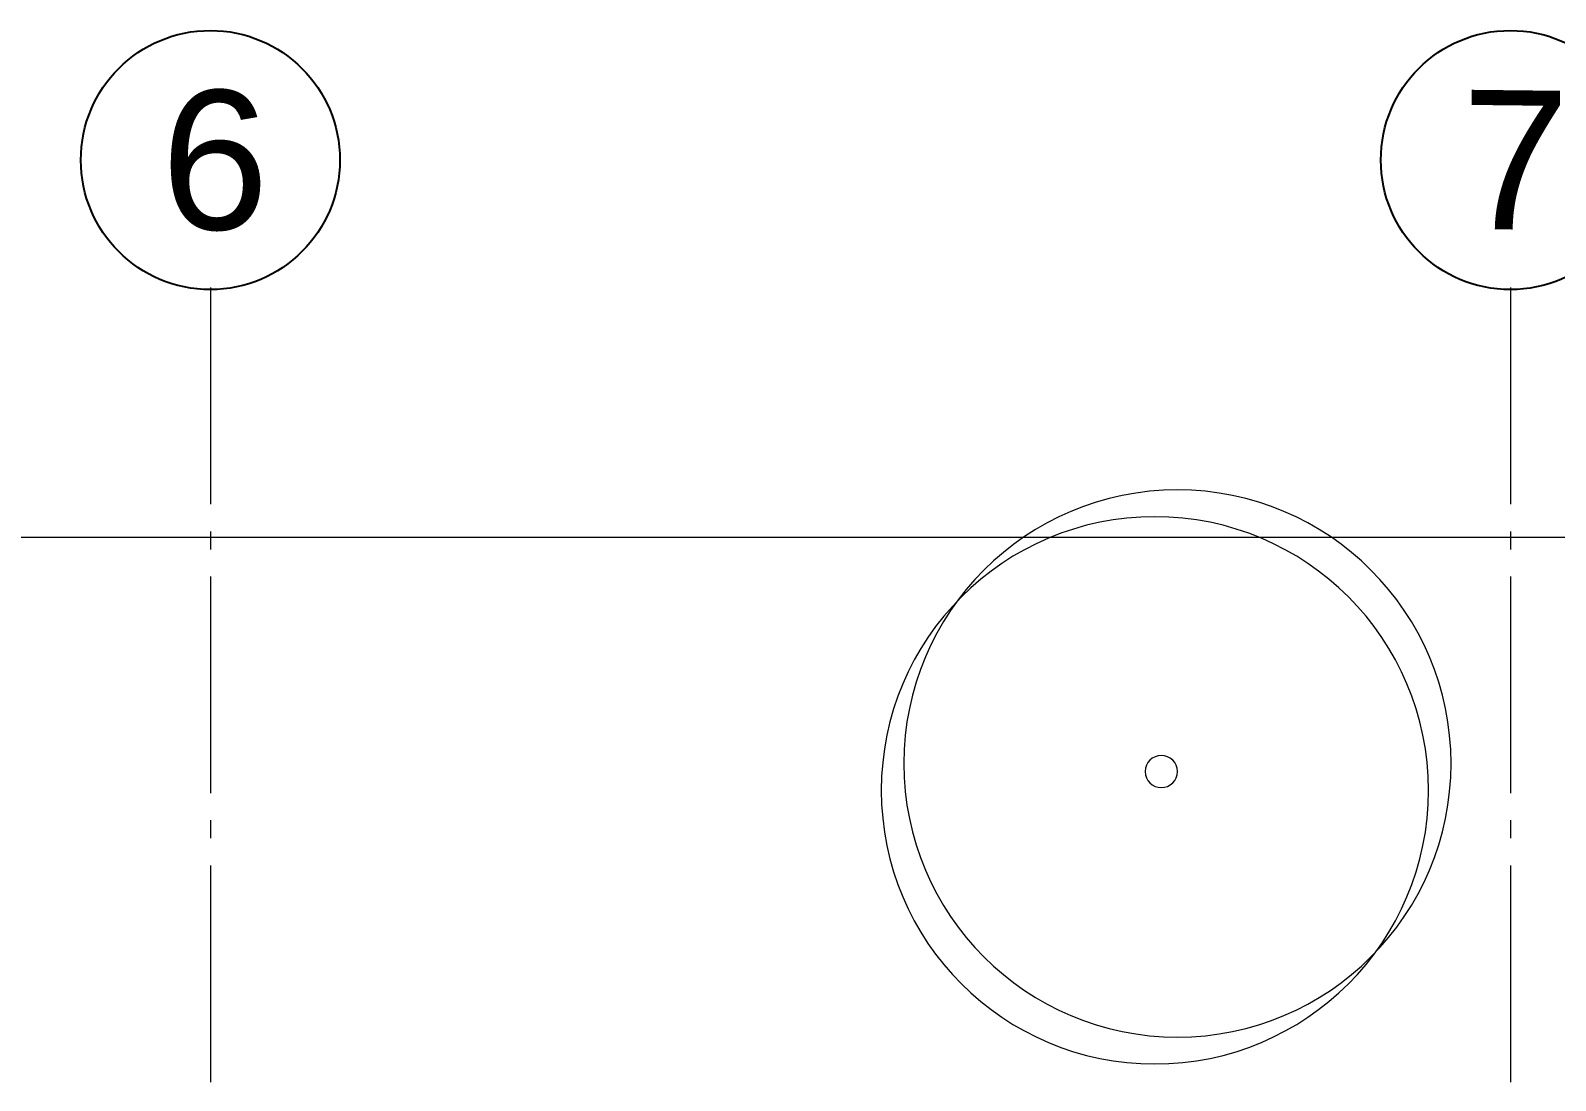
# Model space of a CAD drawing. Header units: metres. Extents: x 0 to 570, y -16 to 122.
# Drawn here: x 365.62 to 374.07, y 73.74 to 79.56 of the extents above; entities that cross this region are included whole.
import ezdxf

# ---------------------------------------------------------------- set-up
doc = ezdxf.new("R2010")
doc.units = ezdxf.units.M
doc.linetypes.add('ACAD_ISO04W100', pattern=[30, 24, -3, 0, -3])
for name, color, linetype, lineweight in [('ARQ- ARBOLES', 85, 'Continuous', 13), ('ARQ-ZONAS VERDES', 82, 'Continuous', 13), ('ejes estructurales', 252, 'ACAD_ISO04W100', 18)]:
    doc.layers.add(name, color=color, linetype=linetype, lineweight=lineweight)
doc.layers.add('estructura ejes', color=7, linetype='ACAD_ISO04W100')
doc.styles.get("Standard").update_dxf_attribs({"font": 'arial.ttf'})

# ---------------------------------------------------------------- blocks, each defined once
blk = doc.blocks.new('ARBOL')
at = {"layer": 'ARQ- ARBOLES'}
for centre, radius in [((128.7315, 225.1114), 1.5154), ((128.8565, 224.9627), 1.5154), ((128.8208, 225.0668), 0.0892)]:
    blk.add_circle(centre, radius, dxfattribs=at)

msp = doc.modelspace()

# ---------------------------------------------------------------- linework, layer by layer
at = {"layer": 'ARQ-ZONAS VERDES'}
msp.add_lwpolyline([(403.8621, 76.7499), (359.1662, 76.7499), (359.1662, 73.6519)], dxfattribs=at)
at = {"layer": 'ejes estructurales', "color": 252, "linetype": 'Continuous', "lineweight": 25}
for centre in [(366.6162, 78.8411), (373.8162, 78.8411)]:
    msp.add_circle(centre, 0.7173, dxfattribs=at)
at = {"layer": 'estructura ejes', "color": 252, "lineweight": 20, "ltscale": 0.05}
for p, q in [((366.6162, 78.1346), (366.6162, 41.0447)), ((373.8162, 78.1346), (373.8162, 41.0447))]:
    msp.add_line(p, q, dxfattribs=at)

# ---------------------------------------------------------------- block references
at = {"layer": 'ARQ-ZONAS VERDES', "xscale": -1}
msp.add_blockref('ARBOL', (500.7039, -149.6124), dxfattribs=at)

# ---------------------------------------------------------------- texts
at = {"layer": 'ejes estructurales', "color": 252, "char_height": 0.7711, "attachment_point": 1, "rotation": 359.35025}
for s, insert in [('6', (366.3469, 79.2306)), ('7', (373.5469, 79.2306))]:
    msp.add_mtext_dynamic_manual_height_columns(s, width=1.657305, gutter_width=124.4943, heights=[0], dxfattribs=dict(at, insert=insert))

doc.saveas('drawing.dxf')
